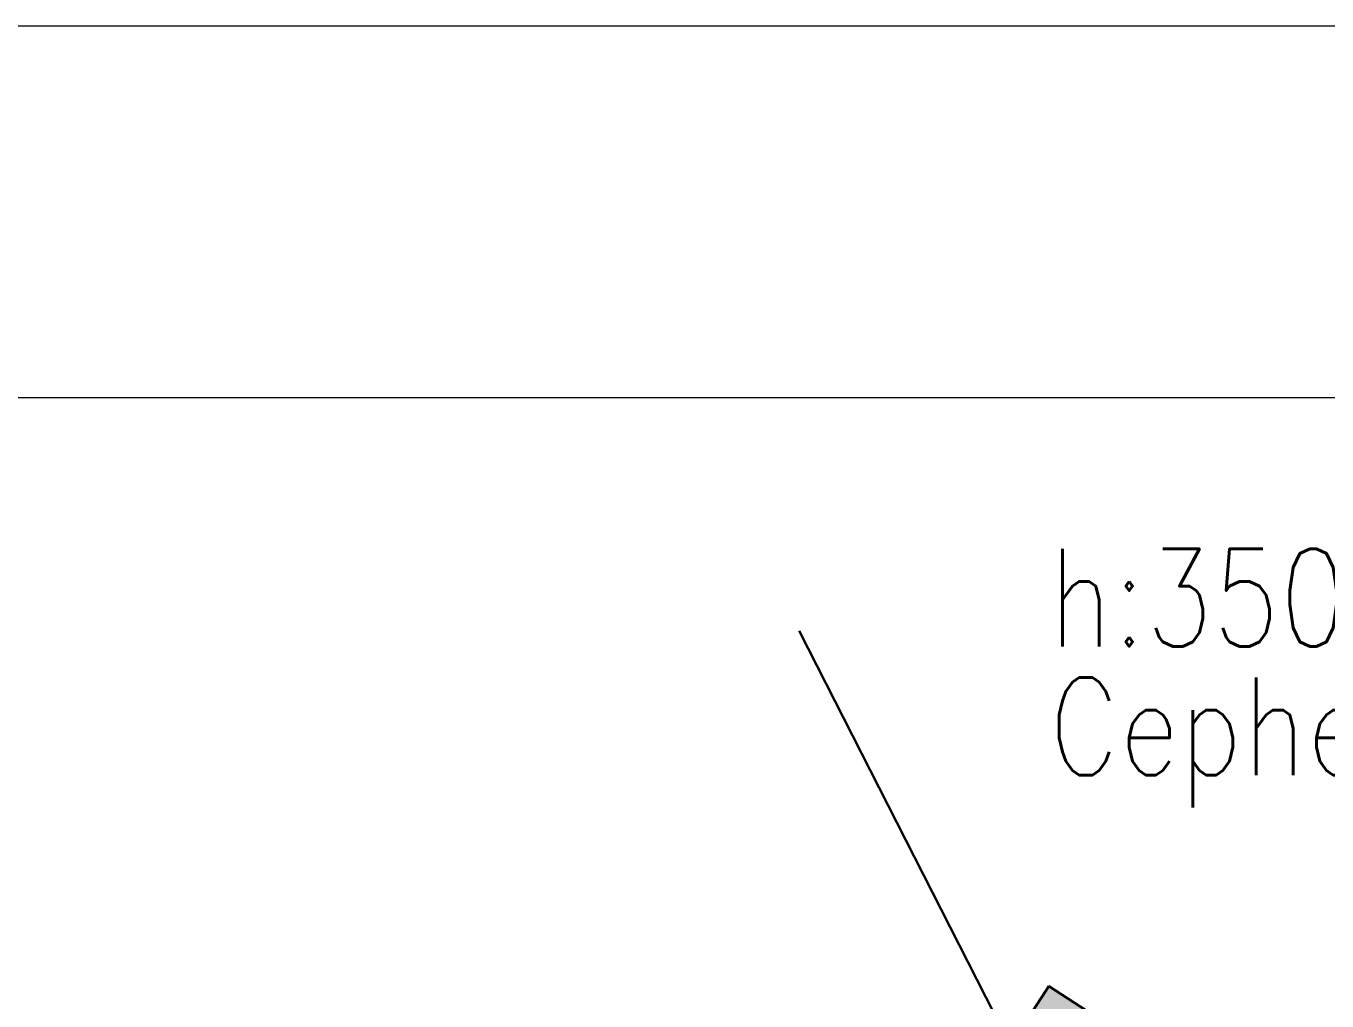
# Model space of a CAD drawing. Extents: x -2050 to 29725, y -1777 to 6820.
# Drawn here: x 2011.9 to 2292.2, y 3995 to 4205 of the extents above; entities that cross this region are included whole.
import ezdxf

# ---------------------------------------------------------------- set-up
doc = ezdxf.new("R2010")
doc.units = 0
doc.header["$LTSCALE"] = 25
doc.header["$MEASUREMENT"] = 0
for name, color, linetype, lineweight in [('40A', 9, 'Continuous', 9), ('E-DAHİLİ KAMERA', 7, 'Continuous', 30), ('E-YAZI', 7, 'Continuous', 30)]:
    doc.layers.add(name, color=color, linetype=linetype, lineweight=lineweight)
doc.styles.add('E-YAZI', font='txttw.shx')

# ---------------------------------------------------------------- blocks, each defined once
blk = doc.blocks.new('E-HARICI KAMERA-MOTORLU LENSLI')
at = {"layer": 'E-DAHİLİ KAMERA'}
h = blk.add_hatch(color=3, dxfattribs=at)
h.dxf.hatch_style = 1
h.paths.add_polyline_path([(0, 7.59), (0, -7.59), (31.82, -7.59), (31.82, 7.59)])
h.paths.add_polyline_path([(28.62, 4.1), (28.62, -4.1), (20.43, -1.76), (20.43, -4.39), (3.2, -4.39), (3.2, 4.39), (20.43, 4.39), (20.43, 1.76)], flags=16)
at = {"layer": 'E-DAHİLİ KAMERA', "color": 3}
for q in [(75.22, 25.06), (75.22, -25.06)]:
    blk.add_line((31.82, 0), q, dxfattribs=at)
for points in [[(0, -7.59), (31.82, -7.59), (31.82, 7.59), (0, 7.59)], [(20.43, -4.39), (20.43, 4.39), (3.2, 4.39), (3.2, -4.39)]]:
    blk.add_lwpolyline(points, close=True, dxfattribs=at)
blk.add_lwpolyline([(20.43, 1.76), (28.62, 4.1), (28.62, -4.1), (20.43, -1.76)], dxfattribs=at)

msp = doc.modelspace()

# ---------------------------------------------------------------- linework, layer by layer
at = {"layer": '40A'}
for points in [[(5945, 4205), (0, 4205), (0, 0), (5945, 0)], [(5405.06, 80), (80, 80), (80, 4125), (5405.06, 4125)]]:
    msp.add_lwpolyline(points, close=True, dxfattribs=at)

# ---------------------------------------------------------------- block references
at = {"layer": 'E-DAHİLİ KAMERA', "color": 2, "xscale": 2, "yscale": 2, "zscale": 2, "rotation": 147.0284242208012}
msp.add_blockref('E-HARICI KAMERA-MOTORLU LENSLI', (2277.38, 3950.79), dxfattribs=at)

# ---------------------------------------------------------------- texts
at = {"layer": 'E-YAZI', "color": 30, "style": 'E-YAZI', "width": 0.8}
for s, p in [('h:350 cm', (2232.29, 4071.38)), ('Cephe Monte', (2232.29, 4043.66))]:
    msp.add_text(s, height=21, dxfattribs=at).set_placement(p)

doc.saveas('drawing.dxf')
